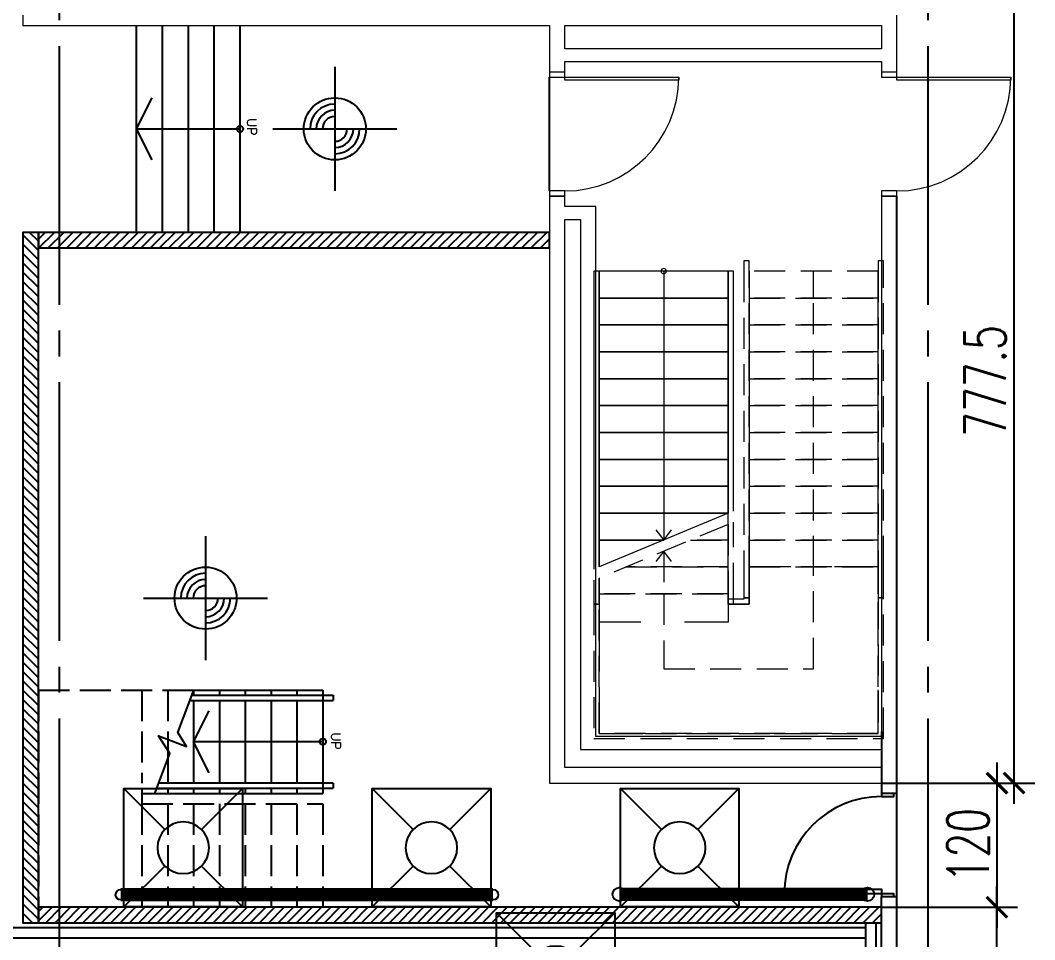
# Model space of a CAD drawing. Extents: x -17313 to 41501, y -1010 to 11880.
# Drawn here: x 23482 to 24463, y 3571 to 4460 of the extents above; entities that cross this region are included whole.
import ezdxf
from ezdxf.enums import TextEntityAlignment as Align

# ---------------------------------------------------------------- set-up
doc = ezdxf.new("R2010")
doc.units = 0
doc.header["$LTSCALE"] = 100
for name, pattern in [('X-S-FAB-L10$0$COL-CEN-LIN', [3.25, 2.5, -0.25, 0.25, -0.25]), ('X-S-FAB-L10$0$HIDDEN', [0.4, 0.3, -0.1]), ('X-S-FAB-L10$0$JJP_虛線(退縮線、投影線、地下室範圍、非屬本工程、圖面分區)', [0.45, 0.3, -0.15]), ('X-S-FAB-L10$0$虛線', [0.846667, 0.423333, -0.423333])]:
    doc.linetypes.add(name, pattern=pattern)
for name, color, linetype in [('0-xref', 8, 'Continuous'), ('188K-SM-03-F10-ARCH-PA-Y2257103$0$K-岩棉 2hr 7.5-單抗', 53, 'Continuous'), ('188K-SM-06-F10-HVAC-FFU-Y2257103$0$AC-FFU-ULPA', 254, 'Continuous'), ('188K-SM-07-F15-ARCH-CATW-Y2257103$0$K-安全母索', 6, 'Continuous'), ('X-S-FAB-L10$0$0-arr', 8, 'Continuous'), ('X-S-FAB-L10$0$0-DIM-INT', 8, 'Continuous'), ('X-S-FAB-L10$0$0-DIM-TXT', 8, 'Continuous'), ('X-S-FAB-L10$0$12', 8, 'Continuous'), ('X-S-FAB-L10$0$A-STRS', 8, 'Continuous'), ('X-S-FAB-L10$0$A-WALL-IN', 8, 'Continuous'), ('X-S-FAB-L10$0$BLOCK', 8, 'Continuous'), ('X-S-FAB-L10$0$CCL', 8, 'X-S-FAB-L10$0$COL-CEN-LIN'), ('X-S-FAB-L10$0$Door', 8, 'Continuous'), ('X-S-FAB-L10$0$DW_Frame', 8, 'Continuous'), ('X-S-FAB-L10$0$HID', 8, 'X-S-FAB-L10$0$HIDDEN'), ('X-S-FAB-L10$0$HR', 8, 'Continuous'), ('X-S-FAB-L10$0$ST', 8, 'Continuous'), ('X-S-FAB-L10$0$TXT', 8, 'Continuous'), ('X-S-FAB-L10$0$WALL_188K_IN', 8, 'Continuous')]:
    doc.layers.add(name, color=color, linetype=linetype)
doc.styles.add('X-S-FAB-L10$0$CHINA', font='simplex.shx', dxfattribs={"width": 0.75, "bigfont": 'chineset.shx'})
doc.styles.add('X-S-FAB-L10$0$DimStyUse', font='romans.shx', dxfattribs={"width": 0.7})
doc.styles.add('X-S-FAB-L10$0$Standard', font='', dxfattribs={"width": 0.8})
doc.styles.add('X-S-FAB-L10$0$TG_NOTE_TEXT', font='simplex.shx', dxfattribs={"width": 0.75, "bigfont": 'chineset.shx'})
doc.styles.get('X-S-FAB-L10$0$Standard').set_extended_font_data('Microsoft JhengHei')

# ---------------------------------------------------------------- blocks, each defined once
blk = doc.blocks.new('X-S-FAB-L10$0$FAB2-L05')
at = {"layer": 'X-S-FAB-L10$0$CCL'}
for p, q in [((-2640, 11005), (-2640, 0)), ((-1800, 11005), (-1800, 0))]:
    blk.add_line(p, q, dxfattribs=at)
blk = doc.blocks.new('X-S-FAB-L10$0$萬用門(22改)-REVISED[8]_1')
at = {"layer": 'X-S-FAB-L10$0$Door', "color": 4, "lineweight": 0}
for p, q in [((24009, 4410), (23994, 4410)), ((23994, 4410), (23994, 4405)), ((23994, 4405), (24009, 4405)), ((24009, 4405), (24009, 4410)), ((24009, 4405), (24119, 4405)), ((24009, 4402), (24009, 4405)), ((24119, 4405), (24119, 4402)), ((24119, 4402), (24009, 4402)), ((24009, 4295), (23994, 4295)), ((23994, 4295), (23994, 4290)), ((23994, 4290), (24009, 4290)), ((24009, 4290), (24009, 4295))]:
    blk.add_line(p, q, dxfattribs=at)
blk.add_arc((24009, 4405), 110, 270, 0, dxfattribs=at)
blk = doc.blocks.new('X-S-FAB-L10$0$_ArchTick')
at = {"color": 0, "linetype": 'ByBlock', "const_width": 0.15}
blk.add_lwpolyline([(-0.5, -0.5), (0.5, 0.5)], dxfattribs=at)
blk = doc.blocks.new('X-S-FAB-L10')
at = {"layer": 'X-S-FAB-L10$0$WALL_188K_IN'}
h = blk.add_hatch(dxfattribs=at)
h.set_pattern_fill('LINE', color=256, scale=2, angle=135)
h.set_pattern_definition([(135, (23500, 4156.6165), (-4.49013, -4.49013), [])])
h.paths.add_polyline_path([(23500, 3587.5), (23500, 4255), (23485, 4255), (23485, 3587.5)])
h = blk.add_hatch(dxfattribs=at)
h.set_pattern_fill('LINE', color=256, scale=2, angle=45)
h.set_pattern_definition([(45, (23895.6165, 4240), (-4.49013, 4.49013), [])])
h.paths.add_polyline_path([(23500, 4240), (23994, 4240), (23994, 4255), (23500, 4255)])
h = blk.add_hatch(dxfattribs=at)
h.set_pattern_fill('LINE', color=256, scale=2, angle=45)
h.set_pattern_definition([(45, (24216.6165, 3587.5), (-4.49013, 4.49013), [])])
h.paths.add_polyline_path([(23500, 3587.5), (24315, 3587.5), (24315, 3602.5), (23500, 3602.5)])
for p, q in [((24443.2, 3702.5), (24443.2, 4520)), ((24426.71, 3742.5), (24426.71, 3582.5)), ((24315, 3722.5), (24446.71, 3722.5)), ((24315, 3722.5), (24463.2, 3722.5)), ((24330, 3712.5), (24315, 3712.5)), ((24426.71, 2980), (24426.71, 3622.5)), ((24330, 3612.5), (24315, 3612.5)), ((24315, 3602.5), (24446.71, 3602.5)), ((24330, 3602.5), (24446.71, 3602.5))]:
    blk.add_line(p, q)
blk.add_lwpolyline([(23612.5, 3712.5), (23627, 3750.99), (23615.98, 3768.29), (23623.85, 3765.32), (23643.26, 3758.01), (23634.77, 3771.55, -0.234256), (23634.76, 3771.59), (23650.18, 3812.5)], format="xyb")
blk.add_lwpolyline([(24315, 3615.5), (24221, 3615.5), (24221, 3619.87), (24315, 3619.87)], close=True)
blk.add_arc((24315, 3615.5), 94, 90, 180)
at = {"layer": 'X-S-FAB-L10$0$0-arr'}
for p, q in [((23595, 4355), (23610, 4385)), ((23610, 4325), (23595, 4355)), ((23650, 3762.5), (23665, 3792.5)), ((23665, 3732.5), (23650, 3762.5))]:
    blk.add_line(p, q, dxfattribs=at)
for centre in [(23695, 4355), (23775, 3762.5)]:
    blk.add_circle(centre, 3, dxfattribs=at)
at = {"layer": 'X-S-FAB-L10$0$0-DIM-INT'}
for p, q in [((23786.59, 4415), (23786.59, 4295)), ((23726.59, 4355), (23846.59, 4355)), ((23661.62, 3961.37), (23661.62, 3841.37)), ((23601.62, 3901.37), (23721.62, 3901.37))]:
    blk.add_line(p, q, dxfattribs=at)
for centre in [(23786.59, 4355), (23661.62, 3901.37)]:
    blk.add_circle(centre, 30, dxfattribs=at)
for centre, radius, start, end in [((23786.59, 4355), 24, 90, 180), ((23786.59, 4355), 18, 90, 180), ((23786.59, 4355), 12, 90, 180), ((23786.59, 4355), 24, 270, 0), ((23786.59, 4355), 18, 270, 0), ((23786.59, 4355), 12, 270, 0), ((23661.62, 3901.37), 24, 90, 180), ((23661.62, 3901.37), 18, 90, 180), ((23661.62, 3901.37), 12, 90, 180), ((23661.62, 3901.37), 24, 270, 0), ((23661.62, 3901.37), 18, 270, 0), ((23661.62, 3901.37), 12, 270, 0)]:
    blk.add_arc(centre, radius, start, end, dxfattribs=at)
at = {"layer": 'X-S-FAB-L10$0$12'}
for p, q in [((23595, 4355), (23695, 4355)), ((23775, 3762.5), (23650, 3762.5))]:
    blk.add_line(p, q, dxfattribs=at)
at = {"layer": 'X-S-FAB-L10$0$A-STRS', "linetype": 'X-S-FAB-L10$0$JJP_虛線(退縮線、投影線、地下室範圍、非屬本工程、圖面分區)', "lineweight": 0}
for p, q in [((24187, 4227.5), (24182, 4227.5)), ((24182, 4227.5), (24182, 4217.5)), ((24187, 4217.5), (24187, 4227.5)), ((24317, 4227.5), (24312, 4227.5)), ((24312, 4227.5), (24312, 4217.5)), ((24317, 4217.5), (24317, 4227.5)), ((24167, 4217.5), (24042, 4217.5)), ((24042, 4217.5), (24042, 4191.5)), ((24167, 4191.5), (24167, 4217.5)), ((24167, 4217.5), (24167, 4217.5)), ((24167, 4191.5), (24167, 4217.5)), ((24182, 4217.5), (24182, 3931.5)), ((24187, 4217.5), (24187, 4217.5)), ((24187, 4217.5), (24187, 4191.5)), ((24187, 3931.5), (24187, 4217.5)), ((24312, 4217.5), (24187, 4217.5)), ((24187, 4217.5), (24187, 4191.5)), ((24312, 4217.5), (24187, 4217.5)), ((24187, 4217.5), (24187, 4191.5)), ((24249.5, 4191.5), (24249.5, 4217.5)), ((24312, 4217.5), (24312, 3931.5)), ((24312, 4191.5), (24312, 4217.5)), ((24312, 4191.5), (24312, 4217.5)), ((24317, 3931.5), (24317, 4217.5)), ((24042, 4191.5), (24167, 4191.5)), ((24167, 4191.5), (24042, 4191.5)), ((24042, 4191.5), (24042, 4165.5)), ((24167, 4165.5), (24167, 4191.5)), ((24167, 4191.5), (24167, 4191.5)), ((24167, 4191.5), (24167, 4191.5)), ((24167, 4165.5), (24167, 4191.5)), ((24187, 4191.5), (24187, 4191.5)), ((24187, 4191.5), (24187, 4165.5)), ((24187, 4191.5), (24187, 4191.5)), ((24312, 4191.5), (24187, 4191.5)), ((24187, 4191.5), (24187, 4165.5)), ((24187, 4191.5), (24312, 4191.5)), ((24312, 4191.5), (24187, 4191.5)), ((24187, 4191.5), (24187, 4165.5)), ((24187, 4191.5), (24312, 4191.5)), ((24249.5, 3931.5), (24249.5, 4191.5)), ((24312, 4165.5), (24312, 4191.5)), ((24312, 4165.5), (24312, 4191.5)), ((24042, 4165.5), (24167, 4165.5)), ((24167, 4165.5), (24042, 4165.5)), ((24042, 4165.5), (24042, 4139.5)), ((24167, 4139.5), (24167, 4165.5)), ((24167, 4165.5), (24167, 4165.5)), ((24167, 4165.5), (24167, 4165.5)), ((24167, 4139.5), (24167, 4165.5)), ((24187, 4165.5), (24187, 4165.5)), ((24187, 4165.5), (24187, 4139.5)), ((24187, 4165.5), (24187, 4165.5)), ((24312, 4165.5), (24187, 4165.5)), ((24187, 4165.5), (24187, 4139.5)), ((24187, 4165.5), (24312, 4165.5)), ((24312, 4165.5), (24187, 4165.5)), ((24187, 4165.5), (24187, 4139.5)), ((24187, 4165.5), (24312, 4165.5)), ((24312, 4139.5), (24312, 4165.5)), ((24312, 4139.5), (24312, 4165.5)), ((24042, 4139.5), (24167, 4139.5)), ((24167, 4139.5), (24042, 4139.5)), ((24042, 4139.5), (24042, 4113.5)), ((24167, 4113.5), (24167, 4139.5)), ((24167, 4139.5), (24167, 4139.5)), ((24167, 4139.5), (24167, 4139.5)), ((24167, 4113.5), (24167, 4139.5)), ((24187, 4139.5), (24187, 4139.5)), ((24187, 4139.5), (24187, 4113.5)), ((24187, 4139.5), (24187, 4139.5)), ((24312, 4139.5), (24187, 4139.5)), ((24187, 4139.5), (24187, 4113.5)), ((24187, 4139.5), (24312, 4139.5)), ((24312, 4139.5), (24187, 4139.5)), ((24187, 4139.5), (24187, 4113.5)), ((24187, 4139.5), (24312, 4139.5)), ((24312, 4113.5), (24312, 4139.5)), ((24312, 4113.5), (24312, 4139.5)), ((24042, 4113.5), (24167, 4113.5)), ((24167, 4113.5), (24042, 4113.5)), ((24042, 4113.5), (24042, 4087.5)), ((24167, 4087.5), (24167, 4113.5)), ((24167, 4113.5), (24167, 4113.5)), ((24167, 4113.5), (24167, 4113.5)), ((24167, 4087.5), (24167, 4113.5)), ((24187, 4113.5), (24187, 4113.5)), ((24187, 4113.5), (24187, 4087.5)), ((24187, 4113.5), (24187, 4113.5)), ((24312, 4113.5), (24187, 4113.5)), ((24187, 4113.5), (24187, 4087.5)), ((24187, 4113.5), (24312, 4113.5)), ((24312, 4113.5), (24187, 4113.5)), ((24187, 4113.5), (24187, 4087.5)), ((24187, 4113.5), (24312, 4113.5)), ((24312, 4087.5), (24312, 4113.5)), ((24312, 4087.5), (24312, 4113.5)), ((24042, 4087.5), (24167, 4087.5)), ((24167, 4087.5), (24042, 4087.5)), ((24042, 4087.5), (24042, 4061.5)), ((24167, 4061.5), (24167, 4087.5)), ((24167, 4087.5), (24167, 4087.5)), ((24167, 4087.5), (24167, 4087.5)), ((24167, 4061.5), (24167, 4087.5)), ((24187, 4087.5), (24187, 4087.5)), ((24187, 4087.5), (24187, 4061.5)), ((24187, 4087.5), (24187, 4087.5)), ((24312, 4087.5), (24187, 4087.5)), ((24187, 4087.5), (24187, 4061.5)), ((24187, 4087.5), (24312, 4087.5)), ((24312, 4087.5), (24187, 4087.5)), ((24187, 4087.5), (24187, 4061.5)), ((24187, 4087.5), (24312, 4087.5)), ((24312, 4061.5), (24312, 4087.5)), ((24312, 4061.5), (24312, 4087.5)), ((24042, 4061.5), (24167, 4061.5)), ((24167, 4061.5), (24042, 4061.5)), ((24042, 4061.5), (24042, 4035.5)), ((24167, 4035.5), (24167, 4061.5)), ((24167, 4061.5), (24167, 4061.5)), ((24167, 4061.5), (24167, 4061.5)), ((24167, 4035.5), (24167, 4061.5)), ((24187, 4061.5), (24187, 4061.5)), ((24187, 4061.5), (24187, 4035.5)), ((24187, 4061.5), (24187, 4061.5)), ((24312, 4061.5), (24187, 4061.5)), ((24187, 4061.5), (24187, 4035.5)), ((24187, 4061.5), (24312, 4061.5)), ((24312, 4061.5), (24187, 4061.5)), ((24187, 4061.5), (24187, 4035.5)), ((24187, 4061.5), (24312, 4061.5)), ((24312, 4035.5), (24312, 4061.5)), ((24312, 4035.5), (24312, 4061.5)), ((24042, 4035.5), (24167, 4035.5)), ((24167, 4035.5), (24042, 4035.5)), ((24042, 4035.5), (24042, 4009.5)), ((24167, 4009.5), (24167, 4035.5)), ((24167, 4035.5), (24167, 4035.5)), ((24167, 4035.5), (24167, 4035.5)), ((24167, 4009.5), (24167, 4035.5)), ((24187, 4035.5), (24187, 4035.5)), ((24187, 4035.5), (24187, 4009.5)), ((24187, 4035.5), (24187, 4035.5)), ((24312, 4035.5), (24187, 4035.5)), ((24187, 4035.5), (24187, 4009.5)), ((24187, 4035.5), (24312, 4035.5)), ((24312, 4035.5), (24187, 4035.5)), ((24187, 4035.5), (24187, 4009.5)), ((24187, 4035.5), (24312, 4035.5)), ((24312, 4009.5), (24312, 4035.5)), ((24312, 4009.5), (24312, 4035.5)), ((24042, 4009.5), (24167, 4009.5)), ((24167, 4009.5), (24042, 4009.5)), ((24042, 4009.5), (24042, 3983.5)), ((24167, 3983.5), (24167, 4009.5)), ((24167, 4009.5), (24167, 4009.5)), ((24167, 4009.5), (24167, 4009.5)), ((24167, 3983.5), (24167, 4009.5)), ((24187, 4009.5), (24187, 4009.5)), ((24187, 4009.5), (24187, 3991.82)), ((24187, 4009.5), (24187, 4009.5)), ((24312, 4009.5), (24187, 4009.5)), ((24187, 4009.5), (24187, 3983.5)), ((24187, 4009.5), (24312, 4009.5)), ((24312, 4009.5), (24187, 4009.5)), ((24187, 4009.5), (24187, 3983.5)), ((24187, 4009.5), (24312, 4009.5)), ((24312, 3983.5), (24312, 4009.5)), ((24312, 3983.5), (24312, 4009.5)), ((24042, 3983.5), (24167, 3983.5)), ((24167, 3983.5), (24042, 3983.5)), ((24042, 3983.5), (24042, 3957.5)), ((24167, 3983.5), (24167, 3983.5)), ((24167, 3983.5), (24167, 3983.5)), ((24167, 3957.5), (24167, 3983.5)), ((24312, 3983.5), (24187, 3983.5)), ((24187, 3983.5), (24187, 3957.5)), ((24187, 3983.5), (24312, 3983.5)), ((24312, 3983.5), (24187, 3983.5)), ((24187, 3983.5), (24187, 3957.5)), ((24187, 3983.5), (24312, 3983.5)), ((24312, 3957.5), (24312, 3983.5)), ((24312, 3957.5), (24312, 3983.5)), ((24167, 3972.67), (24042, 3920.67)), ((24167, 3972.67), (24167, 3905.5)), ((24167, 3957.5), (24167, 3972.67)), ((24172, 3905.5), (24172, 3974.75)), ((24042, 3957.5), (24104.5, 3957.5)), ((24104.5, 3957.5), (24042, 3957.5)), ((24042, 3957.5), (24042, 3931.5)), ((24130.54, 3957.5), (24167, 3957.5)), ((24167, 3957.5), (24130.54, 3957.5)), ((24130.54, 3957.5), (24167, 3957.5)), ((24167, 3957.5), (24130.54, 3957.5)), ((24167, 3931.5), (24167, 3957.5)), ((24167, 3931.5), (24167, 3957.5)), ((24312, 3957.5), (24187, 3957.5)), ((24187, 3957.5), (24187, 3931.5)), ((24187, 3957.5), (24312, 3957.5)), ((24187, 3957.5), (24187, 3931.5)), ((24312, 3957.5), (24187, 3957.5)), ((24187, 3957.5), (24312, 3957.5)), ((24312, 3931.5), (24312, 3957.5)), ((24312, 3931.5), (24312, 3957.5)), ((24104.5, 3946.67), (24097, 3936.67)), ((24104.5, 3946.67), (24104.5, 3905.5)), ((24112, 3936.67), (24104.5, 3946.67)), ((24068.04, 3931.5), (24167, 3931.5)), ((24167, 3931.5), (24068.04, 3931.5)), ((24068.04, 3931.5), (24167, 3931.5)), ((24167, 3931.5), (24068.04, 3931.5)), ((24167, 3905.5), (24167, 3931.5)), ((24167, 3905.5), (24167, 3931.5)), ((24182, 3931.5), (24182, 3901.5)), ((24187, 3901.5), (24187, 3931.5)), ((24187, 3931.5), (24312, 3931.5)), ((24312, 3931.5), (24187, 3931.5)), ((24187, 3931.5), (24187, 3895.5)), ((24187, 3931.5), (24312, 3931.5)), ((24249.5, 3833), (24249.5, 3931.5)), ((24312, 3931.5), (24312, 3901.5)), ((24312, 3770.5), (24312, 3931.5)), ((24317, 3901.5), (24317, 3931.5)), ((24037, 3918.59), (24037, 3905.5)), ((24042, 3905.5), (24042, 3920.67)), ((24042, 3920.67), (24042, 3905.5)), ((24042, 3920.67), (24042, 3905.5)), ((24037, 3905.5), (24037, 3895.5)), ((24042, 3895.5), (24042, 3905.5)), ((24042, 3905.5), (24167, 3905.5)), ((24167, 3905.5), (24042, 3905.5)), ((24167, 3905.5), (24042, 3905.5)), ((24167, 3905.5), (24042, 3905.5)), ((24042, 3905.5), (24167, 3905.5)), ((24167, 3905.5), (24042, 3905.5)), ((24042, 3905.5), (24042, 3770.5)), ((24104.5, 3905.5), (24104.5, 3833)), ((24167, 3905.5), (24167, 3895.5)), ((24167, 3895.5), (24167, 3905.5)), ((24172, 3895.5), (24172, 3905.5)), ((24037, 3895.5), (24042, 3895.5)), ((24037, 3895.5), (24037, 3765.5)), ((24042, 3895.5), (24037, 3895.5)), ((24042, 3770.5), (24042, 3895.5)), ((24182, 3900.5), (24167, 3900.5)), ((24167, 3900.5), (24167, 3895.5)), ((24167, 3895.5), (24172, 3895.5)), ((24167, 3895.5), (24187, 3895.5)), ((24187, 3895.5), (24167, 3895.5)), ((24187, 3901.5), (24182, 3901.5)), ((24182, 3901.5), (24182, 3900.5)), ((24182, 3901.5), (24187, 3901.5)), ((24187, 3895.5), (24187, 3901.5)), ((24317, 3901.5), (24312, 3901.5)), ((24312, 3901.5), (24312, 3770.5)), ((24312, 3901.5), (24317, 3901.5)), ((24317, 3765.5), (24317, 3901.5)), ((24104.5, 3833), (24249.5, 3833)), ((24312, 3770.5), (24042, 3770.5)), ((24042, 3770.5), (24312, 3770.5)), ((24037, 3765.5), (24317, 3765.5))]:
    blk.add_line(p, q, dxfattribs=at)
at = {"layer": 'X-S-FAB-L10$0$A-STRS', "lineweight": 0}
for p, q in [((24037, 4217.5), (24037, 3929.42)), ((24042, 4217.5), (24037, 4217.5)), ((24042, 3931.5), (24042, 4217.5)), ((24167, 4217.5), (24042, 4217.5)), ((24042, 4217.5), (24042, 4191.5)), ((24104.5, 4217.5), (24104.5, 4191.5)), ((24167, 4217.5), (24167, 3983.5)), ((24172, 4217.5), (24167, 4217.5)), ((24167, 4191.5), (24167, 4217.5)), ((24172, 3985.58), (24172, 4217.5)), ((24042, 4191.5), (24167, 4191.5)), ((24167, 4191.5), (24042, 4191.5)), ((24042, 4191.5), (24042, 4165.5)), ((24104.5, 4191.5), (24104.5, 3957.5)), ((24167, 4165.5), (24167, 4191.5)), ((24042, 4165.5), (24167, 4165.5)), ((24167, 4165.5), (24042, 4165.5)), ((24042, 4165.5), (24042, 4139.5)), ((24167, 4139.5), (24167, 4165.5)), ((24042, 4139.5), (24167, 4139.5)), ((24167, 4139.5), (24042, 4139.5)), ((24042, 4139.5), (24042, 4113.5)), ((24167, 4113.5), (24167, 4139.5)), ((24042, 4113.5), (24167, 4113.5)), ((24167, 4113.5), (24042, 4113.5)), ((24042, 4113.5), (24042, 4087.5)), ((24167, 4087.5), (24167, 4113.5)), ((24042, 4087.5), (24167, 4087.5)), ((24167, 4087.5), (24042, 4087.5)), ((24042, 4087.5), (24042, 4061.5)), ((24167, 4061.5), (24167, 4087.5)), ((24042, 4061.5), (24167, 4061.5)), ((24167, 4061.5), (24042, 4061.5)), ((24042, 4061.5), (24042, 4035.5)), ((24167, 4035.5), (24167, 4061.5)), ((24042, 4035.5), (24167, 4035.5)), ((24167, 4035.5), (24042, 4035.5)), ((24042, 4035.5), (24042, 4009.5)), ((24167, 4009.5), (24167, 4035.5)), ((24042, 4009.5), (24167, 4009.5)), ((24167, 4009.5), (24042, 4009.5)), ((24042, 4009.5), (24042, 3983.5)), ((24167, 3983.5), (24167, 4009.5)), ((24042, 3983.5), (24167, 3983.5)), ((24167, 3983.5), (24042, 3983.5)), ((24042, 3983.5), (24042, 3957.5)), ((24167, 3983.5), (24042, 3931.5)), ((24097, 3967.5), (24104.5, 3957.5)), ((24104.5, 3957.5), (24112, 3967.5)), ((24042, 3957.5), (24104.5, 3957.5)), ((24104.5, 3957.5), (24042, 3957.5)), ((24042, 3957.5), (24042, 3931.5))]:
    blk.add_line(p, q, dxfattribs=at)
at = {"layer": 'X-S-FAB-L10$0$A-STRS', "linetype": 'X-S-FAB-L10$0$虛線', "lineweight": 0}
for p, q in [((24312, 3931.5), (24187, 3931.5)), ((24187, 3931.5), (24187, 3895.5)), ((24312, 3770.5), (24312, 3931.5)), ((24187, 3895.5), (24167, 3895.5)), ((24167, 3895.5), (24167, 3878.25)), ((24167, 3878.25), (24042, 3878.25)), ((24042, 3878.25), (24042, 3770.5)), ((24042, 3770.5), (24312, 3770.5))]:
    blk.add_line(p, q, dxfattribs=at)
at = {"layer": 'X-S-FAB-L10$0$A-STRS', "lineweight": 0, "flags": 128}
blk.add_lwpolyline([(24102, 4217.5, 1), (24107, 4217.5, 1)], format="xyb", close=True, dxfattribs=at)
at = {"layer": 'X-S-FAB-L10$0$A-WALL-IN', "lineweight": 0}
for p, q in [((23485, 4465), (23485, 4455)), ((24330, 4410), (24330, 4465)), ((23485, 4455), (23994, 4455)), ((24315, 4455), (24315, 4432.5)), ((24315, 4420), (24315, 4410)), ((24009, 4410), (23994, 4410)), ((24330, 4410), (24315, 4410)), ((24009, 4290), (23994, 4290)), ((24330, 4290), (24315, 4290)), ((24315, 4290), (24315, 3767.5)), ((24315, 3755), (24315, 3737.5))]:
    blk.add_line(p, q, dxfattribs=at)
at = {"layer": 'X-S-FAB-L10$0$A-WALL-IN'}
for p, q in [((24330, 3712.5), (24330, 4290)), ((24315, 3772.5), (24315, 3712.5)), ((24315, 3484.5), (24315, 3612.5)), ((24330, 3484.5), (24330, 3612.5))]:
    blk.add_line(p, q, dxfattribs=at)
at = {"layer": 'X-S-FAB-L10$0$A-WALL-IN', "lineweight": 0, "flags": 128}
for points in [[(23994, 4455), (23994, 4410)], [(24009, 4432.5), (24009, 4455)], [(24009, 4455), (24315, 4455)], [(24315, 4432.5), (24009, 4432.5)], [(24009, 4410), (24009, 4420)], [(24009, 4420), (24315, 4420)], [(23994, 4290), (23994, 3722.5)], [(24009, 4280), (24009, 4290)], [(24024, 4280), (24009, 4280)], [(24039, 4280), (24024, 4280)], [(24039, 3767.5), (24039, 4280)], [(24009, 3737.5), (24009, 4267.5)], [(24009, 4267.5), (24024, 4267.5)], [(24024, 4267.5), (24024, 3755)], [(24315, 3767.5), (24039, 3767.5)], [(24024, 3755), (24039, 3755)], [(24039, 3755), (24315, 3755)], [(24315, 3737.5), (24009, 3737.5)], [(23994, 3722.5), (24009, 3722.5)], [(24009, 3722.5), (24315, 3722.5)]]:
    blk.add_lwpolyline(points, dxfattribs=at)
at = {"layer": 'X-S-FAB-L10$0$Door', "lineweight": 0}
for p, q in [((24330, 4410), (24315, 4410)), ((24315, 4410), (24315, 4405)), ((24315, 4405), (24330, 4405)), ((24330, 4405), (24330, 4410)), ((24330, 4405), (24440, 4405)), ((24330, 4402), (24330, 4405)), ((24440, 4405), (24440, 4402)), ((24440, 4402), (24330, 4402)), ((24330, 4295), (24315, 4295)), ((24315, 4295), (24315, 4290)), ((24315, 4290), (24330, 4290)), ((24330, 4290), (24330, 4295))]:
    blk.add_line(p, q, dxfattribs=at)
blk.add_arc((24330, 4405), 110, 270, 0, dxfattribs=at)
at = {"layer": 'X-S-FAB-L10$0$DW_Frame'}
for points in [[(24315, 3712.5), (24315, 3709.5), (24327, 3709.5), (24327, 3712.5)], [(24327, 3612.5), (24327, 3615.5), (24315, 3615.5), (24315, 3612.5)]]:
    blk.add_lwpolyline(points, dxfattribs=at)
at = {"layer": 'X-S-FAB-L10$0$HID'}
for p, q in [((23500, 3812.5), (23500, 3602.5)), ((23500, 3812.5), (23650, 3812.5)), ((23600, 3812.5), (23600, 3722.5)), ((23625, 3812.5), (23625, 3754.13)), ((23600, 3717.5), (23600, 3702.5)), ((23600, 3712.5), (23612.5, 3712.5)), ((23600, 3702.5), (23600, 3602.5)), ((23600, 3702.5), (23775, 3702.5)), ((23625, 3702.5), (23625, 3602.5)), ((23650, 3702.5), (23650, 3602.5)), ((23675, 3702.5), (23675, 3602.5)), ((23700, 3702.5), (23700, 3602.5)), ((23725, 3702.5), (23725, 3602.5)), ((23750, 3702.5), (23750, 3602.5)), ((23775, 3702.5), (23775, 3602.5))]:
    blk.add_line(p, q, dxfattribs=at)
at = {"layer": 'X-S-FAB-L10$0$HR'}
for p, q in [((23648.3, 3807.5), (23785, 3807.5)), ((23785, 3807.5), (23785, 3802.5)), ((23646.41, 3802.5), (23785, 3802.5)), ((23614.38, 3717.5), (23785, 3717.5)), ((23785, 3722.5), (23616.27, 3722.5)), ((23785, 3722.5), (23785, 3717.5))]:
    blk.add_line(p, q, dxfattribs=at)
at = {"layer": 'X-S-FAB-L10$0$ST'}
for p, q in [((23595, 4255), (23595, 4455)), ((23620, 4255), (23620, 4455)), ((23645, 4255), (23645, 4455)), ((23670, 4255), (23670, 4455)), ((23695, 4255), (23695, 4455)), ((23994, 4295), (23994, 4405)), ((23650, 3812.5), (23650, 3807.5)), ((23650, 3812.5), (23775, 3812.5)), ((23675, 3812.5), (23675, 3807.5)), ((23700, 3812.5), (23700, 3807.5)), ((23725, 3812.5), (23725, 3807.5)), ((23750, 3812.5), (23750, 3807.5)), ((23775, 3812.5), (23775, 3712.5)), ((23650, 3802.5), (23650, 3722.5)), ((23675, 3802.5), (23675, 3722.5)), ((23700, 3802.5), (23700, 3722.5)), ((23725, 3802.5), (23725, 3722.5)), ((23750, 3802.5), (23750, 3722.5)), ((23625, 3754.13), (23625, 3722.5)), ((23625, 3717.5), (23625, 3712.5)), ((23650, 3717.5), (23650, 3712.5)), ((23675, 3717.5), (23675, 3712.5)), ((23700, 3717.5), (23700, 3712.5)), ((23725, 3717.5), (23725, 3712.5)), ((23750, 3717.5), (23750, 3712.5)), ((23612.5, 3712.5), (23775, 3712.5)), ((24330, 3612.5), (24330, 3712.5))]:
    blk.add_line(p, q, dxfattribs=at)
at = {"layer": 'X-S-FAB-L10$0$WALL_188K_IN'}
for points in [[(23500, 3587.5), (23500, 4255), (23485, 4255), (23485, 3587.5)], [(23500, 4240), (23994, 4240), (23994, 4255), (23500, 4255)], [(23500, 3587.5), (24315, 3587.5), (24315, 3602.5), (23500, 3602.5)]]:
    blk.add_lwpolyline(points, close=True, dxfattribs=at)
at = {"xscale": 20, "yscale": 20, "zscale": 20}
for p, rotation in [((24426.71, 3722.5), 90), ((24443.2, 3722.5), 270), ((24426.71, 3602.5), 270), ((24426.71, 3602.5), 90)]:
    blk.add_blockref('X-S-FAB-L10$0$_ArchTick', p, dxfattribs=dict(at, rotation=rotation))
at = {"layer": 'X-S-FAB-L10$0$BLOCK'}
blk.add_blockref('X-S-FAB-L10$0$FAB2-L05', (26160, -720), dxfattribs=at)
at = {"layer": 'X-S-FAB-L10$0$Door', "lineweight": 0}
blk.add_blockref('X-S-FAB-L10$0$萬用門(22改)-REVISED[8]_1', (0, 0), dxfattribs=at)
at = {"char_height": 40, "attachment_point": 5, "rotation": 90, "style": 'X-S-FAB-L10$0$DimStyUse'}
for s, insert in [('\\A1;777.5', (24415.2, 4111.25)), ('\\A1;120', (24398.71, 3662.5))]:
    blk.add_mtext(s, dxfattribs=dict(at, insert=insert))
at = {"style": 'X-S-FAB-L10$0$TG_NOTE_TEXT', "width": 0.5, "flags": 1}
for p in [(7463.3, 9020), (18268.25, 8649), (11197.77, 4800.17), (16485.8, 4800.17), (25420.27, 2635), (13360, 320, 0), (7463.3, -33.33)]:
    blk.add_attdef('WH', text='', height=20, dxfattribs=at).set_placement(p, align=Align.BOTTOM_LEFT)
at = {"width": 0.5}
for style, p in [('X-S-FAB-L10$0$TG_NOTE_TEXT', (7585, 9020)), ('X-S-FAB-L10$0$TG_NOTE_TEXT', (18389.95, 8649)), ('X-S-FAB-L10$0$TG_NOTE_TEXT', (11117.5, 4813.5)), ('X-S-FAB-L10$0$TG_NOTE_TEXT', (16607.5, 4813.5)), ('X-S-FAB-L10$0$TG_NOTE_TEXT', (25350, 2635)), ('X-S-FAB-L10$0$Standard', (13129.37, 325, 0)), ('X-S-FAB-L10$0$TG_NOTE_TEXT', (7585, -20))]:
    blk.add_attdef('DESC', text='', height=10, dxfattribs=dict(at, style=style)).set_placement(p, align=Align.BOTTOM_LEFT)
for tag, style, p in [('TYPE', 'X-S-FAB-L10$0$TG_NOTE_TEXT', (7619.29, 9020)), ('NO', 'X-S-FAB-L10$0$TG_NOTE_TEXT', (7650.1, 9020)), ('TYPE', 'X-S-FAB-L10$0$TG_NOTE_TEXT', (18424.24, 8649)), ('NO', 'X-S-FAB-L10$0$TG_NOTE_TEXT', (18455.05, 8649)), ('NO', 'X-S-FAB-L10$0$TG_NOTE_TEXT', (11088.6, 4813.5)), ('TYPE', 'X-S-FAB-L10$0$TG_NOTE_TEXT', (11151.79, 4813.5)), ('TYPE', 'X-S-FAB-L10$0$TG_NOTE_TEXT', (16641.79, 4813.5)), ('NO', 'X-S-FAB-L10$0$TG_NOTE_TEXT', (16672.6, 4813.5)), ('NO', 'X-S-FAB-L10$0$TG_NOTE_TEXT', (25313, 2635)), ('TYPE', 'X-S-FAB-L10$0$TG_NOTE_TEXT', (25350, 2635)), ('NO', 'X-S-FAB-L10$0$Standard', (13100, 320, 0)), ('TYPE', 'X-S-FAB-L10$0$Standard', (13129.37, 320, 0)), ('TYPE', 'X-S-FAB-L10$0$TG_NOTE_TEXT', (7619.29, -20)), ('NO', 'X-S-FAB-L10$0$TG_NOTE_TEXT', (7650.1, -20))]:
    blk.add_attdef(tag, text='', height=10, dxfattribs=dict(at, style=style)).set_placement(p, align=Align.BOTTOM_RIGHT)
at = {"style": 'X-S-FAB-L10$0$TG_NOTE_TEXT', "width": 0.5, "flags": 1}
for rotation, p in [(180, (43, 7480)), (180, (943, 7480)), (90, (24310, 3717.77)), (270, (17080, 1711.7))]:
    blk.add_attdef('WH', text='', height=20, rotation=rotation, dxfattribs=at).set_placement(p, align=Align.BOTTOM_LEFT)
at = {"width": 0.5}
for rotation, style, p in [(180, 'X-S-FAB-L10$0$Standard', (317.62, 7480)), (180, 'X-S-FAB-L10$0$Standard', (1217.62, 7480)), (90, 'X-S-FAB-L10$0$TG_NOTE_TEXT', (24310, 3647.5)), (270, 'X-S-FAB-L10$0$TG_NOTE_TEXT', (17080, 1605))]:
    blk.add_attdef('DESC', text='', height=10, rotation=rotation, dxfattribs=dict(at, style=style)).set_placement(p, align=Align.BOTTOM_LEFT)
for tag, rotation, style, p in [('TYPE', 180, 'X-S-FAB-L10$0$Standard', (317.62, 7480)), ('NO', 180, 'X-S-FAB-L10$0$Standard', (347, 7480)), ('TYPE', 180, 'X-S-FAB-L10$0$Standard', (1217.62, 7480)), ('NO', 180, 'X-S-FAB-L10$0$Standard', (1247, 7480)), ('TYPE', 90, 'X-S-FAB-L10$0$TG_NOTE_TEXT', (24310, 3647.5)), ('NO', 90, 'X-S-FAB-L10$0$TG_NOTE_TEXT', (24310, 3610.5)), ('TYPE', 270, 'X-S-FAB-L10$0$TG_NOTE_TEXT', (17080, 1605)), ('NO', 270, 'X-S-FAB-L10$0$TG_NOTE_TEXT', (17080, 1573))]:
    blk.add_attdef(tag, text='', height=10, rotation=rotation, dxfattribs=dict(at, style=style)).set_placement(p, align=Align.BOTTOM_RIGHT)
at = {"layer": 'X-S-FAB-L10$0$0-DIM-TXT', "style": 'X-S-FAB-L10$0$CHINA', "width": 0.75}
for p in [(667.41, 7855.1, -2689.4), (22627.35, 6728.81), (25644.72, 6728.81), (24778.79, 5569.05), (1118.25, 4980), (417.8, 4594.62), (23874.84, 4355), (22927.43, 4330.12), (23749.87, 3901.37), (417.8, 3765.24), (1118.25, 3730), (417.8, 3115.79), (536.88, 2227.83), (16908.99, 1782.65), (888.44, 880.47), (16977.43, 750), (18878.84, 750), (25641.22, 553.23), (21364.03, 526.89)]:
    blk.add_attdef('HIG', text='', height=80, dxfattribs=at).set_placement(p, align=Align.MIDDLE_LEFT)
at = {"layer": 'X-S-FAB-L10$0$TXT', "style": 'X-S-FAB-L10$0$CHINA'}
for p in [(23706.36, 4356.86, 0), (23787.66, 3763.14, 0)]:
    blk.add_text('UP', height=9, rotation=270, dxfattribs=at).set_placement(p, align=Align.MIDDLE_CENTER)
blk = doc.blocks.new('188K-SM-06-F10-HVAC-FFU-Y2257103$0$H-FU-U-12x12')
for p, q in [((423.2, 776.8), (27.5, 1172.5)), ((776.8, 776.8), (1172.5, 1172.5)), ((27.5, 27.5), (423.2, 423.2)), ((1172.5, 27.5), (776.8, 423.2))]:
    blk.add_line(p, q)
blk.add_lwpolyline([(1172.5, 27.5), (1172.5, 1172.5), (27.5, 1172.5), (27.5, 27.5)], close=True)
blk.add_circle((600, 600), 250)
blk = doc.blocks.new('188K-SM-06-F10-HVAC-FFU-Y2257103')
at = {"layer": '188K-SM-06-F10-HVAC-FFU-Y2257103$0$AC-FFU-ULPA', "xscale": -0.09999999999999432, "yscale": 0.09999999999999432, "zscale": 0.09999999999999432}
for p in [(23700, 3600), (23940, 3600), (24180, 3600), (24060, 3480)]:
    blk.add_blockref('188K-SM-06-F10-HVAC-FFU-Y2257103$0$H-FU-U-12x12', p, dxfattribs=at)
blk = doc.blocks.new('188K-SM-03-F10-ARCH-PA-Y2257103')
at = {"layer": '188K-SM-03-F10-ARCH-PA-Y2257103$0$K-岩棉 2hr 7.5-單抗'}
for p, q in [((24300, 3582.5, 0), (23470, 3582.5, 0)), ((24300, 2070, 0), (24300, 3587.5)), ((24310, 2070, 0), (24310, 3587.5, 0)), ((24300, 3572.5, 0), (23470, 3572.5, 0))]:
    blk.add_line(p, q, dxfattribs=at)
blk = doc.blocks.new('188K-SM-07-F15-ARCH-CATW-Y2257103$0$母索-3.6')
at = {"const_width": 13}
blk.add_lwpolyline([(0, 0), (0, 360)], dxfattribs=at)
for centre in [(0, 360, 0), (0, 0)]:
    blk.add_circle(centre, 5)
blk = doc.blocks.new('188K-SM-07-F15-ARCH-CATW-Y2257103$0$母索-2.4')
at = {"const_width": 13}
blk.add_lwpolyline([(0, 0), (0, 240)], dxfattribs=at)
for centre in [(0, 240), (0, 0)]:
    blk.add_circle(centre, 6.5)
blk = doc.blocks.new('188K-SM-07-F15-ARCH-CATW-Y2257103')
at = {"layer": '188K-SM-07-F15-ARCH-CATW-Y2257103$0$K-安全母索', "rotation": 270}
for name, p in [('188K-SM-07-F15-ARCH-CATW-Y2257103$0$母索-3.6', (23579.64, 3614.65)), ('188K-SM-07-F15-ARCH-CATW-Y2257103$0$母索-2.4', (24061.6, 3615))]:
    blk.add_blockref(name, p, dxfattribs=at)

msp = doc.modelspace()

# ---------------------------------------------------------------- block references
at = {"layer": '0-xref'}
for name in ['X-S-FAB-L10', '188K-SM-03-F10-ARCH-PA-Y2257103', '188K-SM-07-F15-ARCH-CATW-Y2257103', '188K-SM-06-F10-HVAC-FFU-Y2257103']:
    msp.add_blockref(name, (0, 0), dxfattribs=at)

doc.saveas('drawing.dxf')
